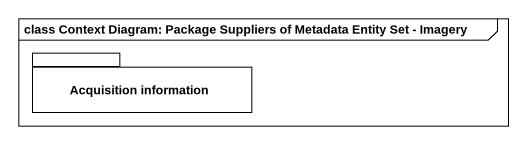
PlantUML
@startuml
mainframe class Context Diagram: Package Suppliers of Metadata Entity Set - Imagery
package "Acquisition information" as Acquisition_information {
}
@enduml
